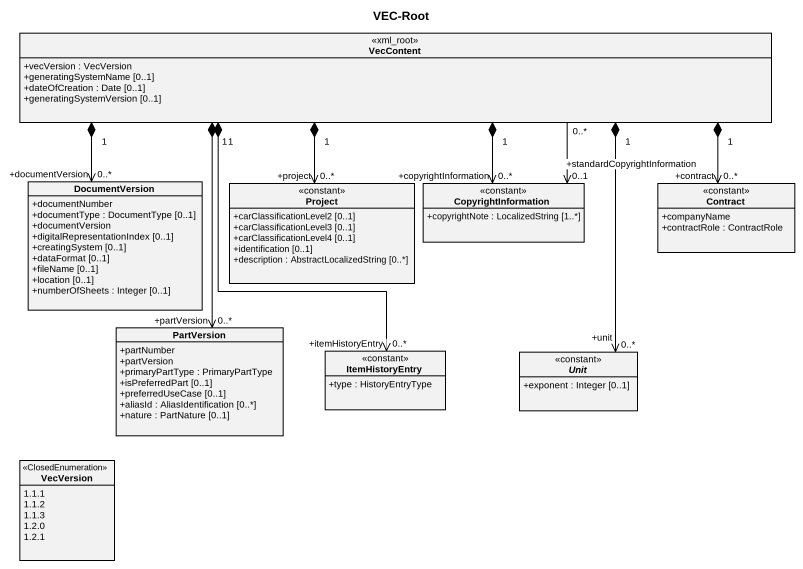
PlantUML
@startuml
title VEC-Root
hide circle
hide empty members
skinparam classAttributeIconSize 0
class VecContent <<xml_root>> {
  +vecVersion : VecVersion
  +generatingSystemName [0..1]
  +dateOfCreation : Date [0..1]
  +generatingSystemVersion [0..1]
}
class DocumentVersion {
  +documentNumber
  +documentType : DocumentType [0..1]
  +documentVersion
  +digitalRepresentationIndex [0..1]
  +creatingSystem [0..1]
  +dataFormat [0..1]
  +fileName [0..1]
  +location [0..1]
  +numberOfSheets : Integer [0..1]
}
class Project <<constant>> {
  +carClassificationLevel2 [0..1]
  +carClassificationLevel3 [0..1]
  +carClassificationLevel4 [0..1]
  +identification [0..1]
  +description : AbstractLocalizedString [0..*]
}
class CopyrightInformation <<constant>> {
  +copyrightNote : LocalizedString [1..*]
}
class Contract <<constant>> {
  +companyName
  +contractRole : ContractRole
}
class PartVersion {
  +partNumber
  +partVersion
  +primaryPartType : PrimaryPartType
  +isPreferredPart [0..1]
  +preferredUseCase [0..1]
  +aliasId : AliasIdentification [0..*]
  +nature : PartNature [0..1]
}
class ItemHistoryEntry <<constant>> {
  +type : HistoryEntryType
}
abstract class Unit <<constant>> {
  +exponent : Integer [0..1]
}
enum VecVersion <<ClosedEnumeration>> {
  1.1.1
  1.1.2
  1.1.3
  1.2.0
  1.2.1
}
VecContent "1" *-left-> "+documentVersion\n0..*" DocumentVersion
VecContent "1" *--> "+project\n0..*" Project
VecContent "1" *--> "+copyrightInformation\n0..*" CopyrightInformation
VecContent "0..*" --> "0..1\n+standardCopyrightInformation" CopyrightInformation
VecContent "1" *-right-> "+contract\n0..*" Contract
VecContent "1" *--> "+partVersion\n0..*" PartVersion
VecContent "1" *--> "+itemHistoryEntry\n0..*" ItemHistoryEntry
VecContent "1" *--> "+unit\n0..*" Unit
@enduml
